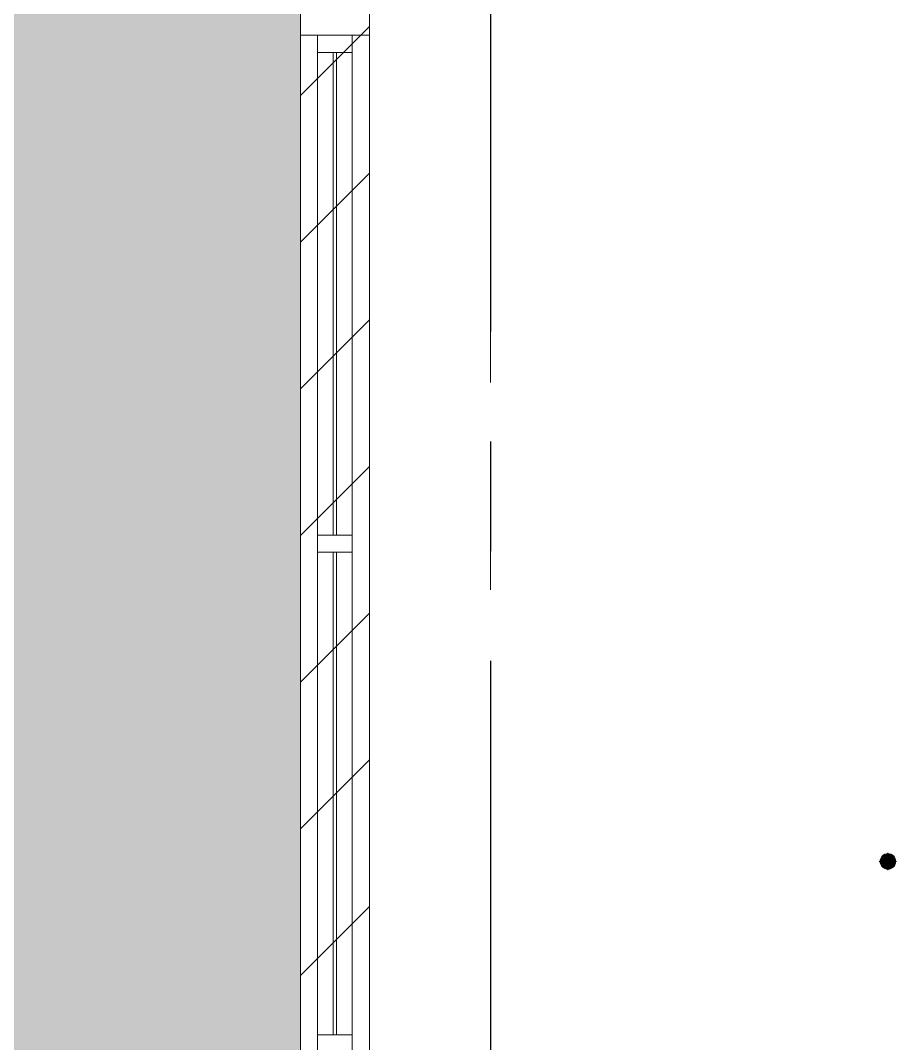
# Model space of a CAD drawing. Header units: millimetres. Extents: x -4000 to 187956, y -58990 to 162485.
# Drawn here: x 114140 to 116675, y 31173 to 34133 of the extents above; entities that cross this region are included whole.
import ezdxf

# ---------------------------------------------------------------- set-up
doc = ezdxf.new("R2010")
doc.units = ezdxf.units.MM
for name, pattern in [('Dash 1_16_', [317.5, 158.75, -158.75]), ('Grid Line', [2222.5, 1270, -317.5, 317.5, -317.5]), ('Grid Line 12_5mm', [2150, 1250, -300, 300, -300])]:
    doc.linetypes.add(name, pattern=pattern)
for name, color, linetype, lineweight in [('A-FLOR', 192, 'Continuous', 13), ('A-FLOR-PATT', 8, 'Continuous', 13), ('A-GLAZ-CURT', 52, 'Continuous', 9), ('A-GLAZ-CWMG', 51, 'Continuous', 9), ('A-WALL', 113, 'Continuous', 13), ('A-WALL-PATT', 111, 'Continuous', 13), ('F-SPRN', 3, 'Continuous', 9), ('P-PIPE', 3, 'Continuous', 9), ('P-PIPE-CNTR', 3, 'Continuous', 9), ('S-GRID', 1, 'Continuous', 30)]:
    doc.layers.add(name, color=color, linetype=linetype, lineweight=lineweight)

# ---------------------------------------------------------------- blocks, each defined once
blk = doc.blocks.new('System Panel - System Panel1-380615-0_000')
at = {"layer": 'A-GLAZ-CURT', "color": 253}
for p, q in [((-698, 5), (698, 5)), ((698, -5), (-698, -5))]:
    blk.add_line(p, q, dxfattribs=at)
at = {"layer": 'A-GLAZ-CURT', "color": 254}
for p, q in [((698, 5), (-698, 5)), ((-698, -5), (-698, 5)), ((-698, 5), (-698, -5)), ((698, 5), (698, -5)), ((698, 5), (698, -5)), ((-698, -5), (698, -5))]:
    blk.add_line(p, q, dxfattribs=at)
blk = doc.blocks.new('Rectangular Mullion - 50 x 100-357746-0_000')
at = {"layer": 'A-GLAZ-CWMG', "color": 254}
for p, q in [((115100, 34040.2), (115000, 34040.2)), ((115000, 32644.2), (115099.3, 32644.2))]:
    blk.add_line(p, q, dxfattribs=at)
at = {"layer": 'A-GLAZ-CWMG', "color": 252}
for p, q in [((115000, 34040.2), (115100, 34040.2)), ((115000, 32644.2), (115000, 34040.2)), ((115100, 34040.2), (115100, 32644.2)), ((115099.3, 32644.2), (115000, 32644.2))]:
    blk.add_line(p, q, dxfattribs=at)
at = {"layer": 'A-GLAZ-CWMG', "color": 253}
for p, q in [((115000, 32644.2), (115000, 34040.2)), ((115100, 32644.2), (115100, 34040.2))]:
    blk.add_line(p, q, dxfattribs=at)
blk = doc.blocks.new('Rectangular Mullion - 50 x 100-V727-0_000')
at = {"layer": 'A-GLAZ-CWMG', "color": 254}
for p, q in [((115100, 29702.2), (115000, 29702.2)), ((115000, 28306.2), (115100, 28306.2))]:
    blk.add_line(p, q, dxfattribs=at)
at = {"layer": 'A-GLAZ-CWMG', "color": 252}
for p, q in [((115000, 29702.2), (115100, 29702.2)), ((115000, 28306.2), (115000, 29702.2)), ((115100, 29702.2), (115100, 28306.2)), ((115100, 28306.2), (115000, 28306.2))]:
    blk.add_line(p, q, dxfattribs=at)
at = {"layer": 'A-GLAZ-CWMG', "color": 253}
for p, q in [((115000, 28306.2), (115000, 29702.2)), ((115100, 28306.2), (115100, 29702.2))]:
    blk.add_line(p, q, dxfattribs=at)
blk = doc.blocks.new('Rectangular Mullion - 50 x 100-V728-0_000')
at = {"layer": 'A-GLAZ-CWMG', "color": 254}
for p, q in [((115045, 29702.2), (115000, 29702.2)), ((115000, 29702.2), (115045, 29702.2)), ((115000, 29702.2), (115000, 28306.2)), ((115045, 29702.2), (115055, 29702.2)), ((115100, 29702.2), (115055, 29702.2)), ((115055, 29702.2), (115100, 29702.2)), ((115100, 28306.2), (115100, 29702.2)), ((115045, 28306.2), (115000, 28306.2)), ((115000, 28306.2), (115045, 28306.2)), ((115055, 28306.2), (115045, 28306.2)), ((115100, 28306.2), (115055, 28306.2)), ((115055, 28306.2), (115100, 28306.2))]:
    blk.add_line(p, q, dxfattribs=at)
at = {"layer": 'A-GLAZ-CWMG', "color": 253}
for p, q in [((115000, 29702.2), (115000, 28306.2)), ((115100, 29702.2), (115100, 28306.2))]:
    blk.add_line(p, q, dxfattribs=at)
at = {"layer": 'A-GLAZ-CWMG', "color": 50}
for p, q in [((115055, 29702.2), (115045, 29702.2)), ((115045, 28306.2), (115055, 28306.2))]:
    blk.add_line(p, q, dxfattribs=at)
blk = doc.blocks.new('Rectangular Mullion - 50 x 100-V729-0_000')
at = {"layer": 'A-GLAZ-CWMG', "color": 254}
for p, q in [((115045, 34040.2), (115000, 34040.2)), ((115000, 34040.2), (115045, 34040.2)), ((115000, 34040.2), (115000, 32644.2)), ((115045, 34040.2), (115055, 34040.2)), ((115100, 34040.2), (115055, 34040.2)), ((115055, 34040.2), (115100, 34040.2)), ((115100, 32644.2), (115100, 34040.2)), ((115045, 32644.2), (115000, 32644.2)), ((115000, 32644.2), (115045, 32644.2)), ((115055, 32644.2), (115045, 32644.2)), ((115099.3, 32644.2), (115055, 32644.2)), ((115055, 32644.2), (115099.3, 32644.2))]:
    blk.add_line(p, q, dxfattribs=at)
at = {"layer": 'A-GLAZ-CWMG', "color": 253}
for p, q in [((115000, 34040.2), (115000, 32644.2)), ((115100, 34040.2), (115100, 32644.2))]:
    blk.add_line(p, q, dxfattribs=at)
at = {"layer": 'A-GLAZ-CWMG', "color": 50}
for p, q in [((115055, 34040.2), (115045, 34040.2)), ((115045, 32644.2), (115055, 32644.2))]:
    blk.add_line(p, q, dxfattribs=at)
blk = doc.blocks.new('Rectangular Mullion - 50 x 100-357749-0_000')
at = {"layer": 'A-GLAZ-CWMG', "color": 253}
for p, q in [((0, 50), (-50, 50)), ((0, -50), (0, 50)), ((-50, -50), (0, -50))]:
    blk.add_line(p, q, dxfattribs=at)
at = {"layer": 'A-GLAZ-CWMG', "color": 254}
for p, q in [((-50, 50), (-50, 5)), ((-50, -5), (-50, -50))]:
    blk.add_line(p, q, dxfattribs=at)
at = {"layer": 'A-GLAZ-CWMG', "color": 252}
for p, q in [((-50, -50), (-50, 50)), ((-50, 50), (0, 50)), ((0, 50), (0, -50)), ((0, -50), (-50, -50))]:
    blk.add_line(p, q, dxfattribs=at)
at = {"layer": 'A-GLAZ-CWMG', "color": 50}
blk.add_line((-50, 5), (-50, -5), dxfattribs=at)
blk = doc.blocks.new('Rectangular Mullion - 50 x 100-V730-0_000')
at = {"layer": 'A-GLAZ-CWMG', "color": 253}
for p, q in [((25, 50), (-25, 50)), ((-25, -50), (25, -50))]:
    blk.add_line(p, q, dxfattribs=at)
at = {"layer": 'A-GLAZ-CWMG', "color": 254}
for p, q in [((-25, 50), (-25, 5)), ((25, 5), (25, 50)), ((-25, -5), (-25, -50)), ((25, -50), (25, -5))]:
    blk.add_line(p, q, dxfattribs=at)
at = {"layer": 'A-GLAZ-CWMG', "color": 252}
for p, q in [((-25, -50), (-25, 50)), ((-25, 50), (25, 50)), ((25, 50), (25, -50)), ((25, -50), (-25, -50))]:
    blk.add_line(p, q, dxfattribs=at)
at = {"layer": 'A-GLAZ-CWMG', "color": 50}
for p, q in [((-25, 5), (-25, -5)), ((25, -5), (25, 5))]:
    blk.add_line(p, q, dxfattribs=at)
blk = doc.blocks.new('Rectangular Mullion - 50 x 100-V731-0_000')
at = {"layer": 'A-GLAZ-CWMG', "color": 253}
for p, q in [((25, 50), (-25, 50)), ((-25, -50), (25, -50))]:
    blk.add_line(p, q, dxfattribs=at)
at = {"layer": 'A-GLAZ-CWMG', "color": 254}
for p, q in [((-25, 50), (-25, 5)), ((25, 5), (25, 49.3)), ((-25, -5), (-25, -50)), ((25, -50), (25, -5))]:
    blk.add_line(p, q, dxfattribs=at)
at = {"layer": 'A-GLAZ-CWMG', "color": 252}
for p, q in [((-25, -50), (-25, 50)), ((-25, 50), (25, 50)), ((25, 49.3), (25, -50)), ((25, -50), (-25, -50))]:
    blk.add_line(p, q, dxfattribs=at)
at = {"layer": 'A-GLAZ-CWMG', "color": 50}
for p, q in [((-25, 5), (-25, -5)), ((25, -5), (25, 5))]:
    blk.add_line(p, q, dxfattribs=at)
blk = doc.blocks.new('CMF2_NHAXUONG_A_rvt-1-0_000')
at = {"layer": 'A-FLOR-PATT', "lineweight": 9}
h = blk.add_hatch(dxfattribs=at)
h.set_pattern_fill('FP_27', color=252, style=0, pattern_type=2)
h.set_pattern_definition([(0, (83000, 72469.74), (0, 100), []), (90, (83000, 72469.74), (-200, 200), [100, -700]), (90, (83400, 72569.74), (-200, 200), [100, -700])])
h.paths.add_polyline_path([(51050, 25999.7), (59350, 25999.7), (59350, 35449.7), (59950, 35449.7), (59950, 45449.7), (59350, 45449.7), (59350, 55449.7), (59950, 55449.7), (59950, 64899.7), (51650, 64899.7), (51650, 55449.7), (51050, 55449.7), (51050, 45449.6), (51650, 45449.6), (51650, 35449.6), (51050, 35449.6), (51050, 26448.8)])
h.paths.add_polyline_path([(114950, 25999.7), (114950, 35449.6), (114350, 35449.6), (114350, 45449.6), (114950, 45449.6), (114950, 55449.7), (114350, 55449.7), (114350, 64899.7), (106050, 64899.7), (106050, 55449.7), (106650, 55449.7), (106650, 45449.7), (106050, 45449.7), (106050, 35449.7), (106650, 35449.7), (106650, 25999.7), (111663.5, 25999.7)])
h.paths.add_polyline_path([(109849.8, 29724.6), (107849.8, 29724.6), (107849.8, 31724.6), (109849.8, 31724.6)])
h.paths.add_polyline_path([(56149.8, 29724.6), (56149.8, 31724.6), (58149.8, 31724.6), (58149.8, 29724.6), (57243.6, 29724.6)])
h.paths.add_polyline_path([(111149.8, 39449.6), (111149.8, 41449.6), (113149.8, 41449.6), (113149.8, 39449.6), (111663.5, 39449.6)])
h.paths.add_polyline_path([(52849.8, 39449.6), (52849.8, 41449.6), (54849.8, 41449.6), (54849.8, 39449.6)])
h.paths.add_polyline_path([(109849.8, 49836.2), (107849.8, 49836.2), (107849.8, 51836.2), (109849.8, 51836.2)])
h.paths.add_polyline_path([(57243.6, 49836.2), (56149.8, 49836.2), (56149.8, 51836.2), (58149.8, 51836.2), (58149.8, 49836.2)])
h.paths.add_polyline_path([(51050, 82900), (59350, 82900), (59350, 91449.6), (59950, 91449.6), (59950, 101449.7), (59350, 101449.7), (59350, 111449.7), (59950, 111449.7), (59950, 118899.7), (51650, 118899.7), (51650, 111449.6), (51050, 111449.6), (51050, 101449.7), (51650, 101449.7), (51650, 91449.6), (51050, 91449.6), (51050, 84850.6)])
h.paths.add_polyline_path([(106650, 82900), (114950, 82900), (114950, 91449.6), (114350, 91449.6), (114350, 101449.7), (114950, 101449.7), (114950, 111449.6), (114350, 111449.6), (114350, 118899.7), (106050, 118899.7), (106050, 111449.7), (106650, 111449.7), (106650, 101449.7), (106050, 101449.7), (106050, 91449.6), (106650, 91449.6), (106650, 89522.8)])
h.paths.add_polyline_path([(54850, 95449.6), (52850, 95449.6), (52850, 97449.6), (54850, 97449.6)])
h.paths.add_polyline_path([(111663.5, 95449.6), (111149.6, 95449.6), (111149.6, 97449.6), (113149.6, 97449.6), (113149.6, 95449.6)])
h.paths.add_polyline_path([(57243.6, 105449.7), (56149.6, 105449.7), (56149.6, 107449.7), (58149.6, 107449.7), (58149.6, 105449.7)])
h.paths.add_polyline_path([(109850, 105449.7), (107850, 105449.7), (107850, 107449.7), (109850, 107449.7)])
h.paths.add_polyline_path([(111663.5, 114174.6), (111149.6, 114174.6), (111149.6, 116174.6), (113149.6, 116174.6), (113149.6, 114174.6)])
h.paths.add_polyline_path([(52850, 114174.6), (52850, 116174.6), (54850, 116174.6), (54850, 114174.6)])
at = {"layer": 'A-WALL-PATT', "lineweight": 9}
h = blk.add_hatch(dxfattribs=at)
h.set_pattern_fill('FP_13', color=250, style=0, pattern_type=2)
h.set_pattern_definition([(45, (0, 0), (-212.132, 212.132), [])])
h.paths.add_polyline_path([(114950, 25800), (115150, 25800), (115150, 34900), (114950, 34900), (114950, 26000)])
at = {"layer": 'A-FLOR', "color": 81, "lineweight": 15}
for p in [(114950, 34900), (114950, 26810.2)]:
    blk.add_line(p, (114950, 34090.2), dxfattribs=at)
at = {"layer": 'A-FLOR', "color": 93, "lineweight": 15}
blk.add_line((114950, 34090.2), (114950, 34900), dxfattribs=at)
at = {"layer": 'A-FLOR', "color": 71, "lineweight": 15}
blk.add_line((114950, 34090.2), (114950, 26810.2), dxfattribs=at)
at = {"layer": 'A-WALL', "color": 90, "lineweight": 15}
for p, q in [((114950, 34900), (114950, 26000)), ((115150, 25800), (115150, 34900))]:
    blk.add_line(p, q, dxfattribs=at)
at = {"layer": 'A-WALL', "color": 35, "lineweight": 15}
for p, q in [((114950, 34900), (114950, 34090.2)), ((115150, 34090.2), (115150, 34900)), ((114950, 26810.2), (114950, 34090.2)), ((114950, 34090.2), (114950, 26810.2)), ((114950, 34090.2), (115000, 34090.2)), ((114950, 34090.2), (115150, 34090.2)), ((115100, 34090.2), (115150, 34090.2)), ((115150, 26810.2), (115150, 34090.2)), ((115150, 34090.2), (115150, 26810.2))]:
    blk.add_line(p, q, dxfattribs=at)
at = {"layer": 'A-WALL', "color": 53, "lineweight": 15}
for p, q in [((114950, 34090.2), (114950, 26810.2)), ((115000, 34090.2), (115100, 34090.2)), ((115150, 26810.2), (115150, 34090.2))]:
    blk.add_line(p, q, dxfattribs=at)
at = {"layer": 'S-GRID', "linetype": 'Grid Line 12_5mm', "lineweight": 9}
blk.add_line((115500, 161185.2), (115500, -16487.4), dxfattribs=at)
at = {"layer": 'A-GLAZ-CURT', "color": 250, "lineweight": 9, "rotation": 90.00000000000007}
for p in [(115050, 33342.2), (115050, 31896.2)]:
    blk.add_blockref('System Panel - System Panel1-380615-0_000', p, dxfattribs=at)
at = {"layer": 'A-GLAZ-CWMG', "color": 250, "lineweight": 9, "extrusion": (0, 0, -1), "rotation": 89.99999999999993}
for name, p in [('Rectangular Mullion - 50 x 100-357749-0_000', (-115050, 34090.2)), ('Rectangular Mullion - 50 x 100-V731-0_000', (-115050, 32619.2)), ('Rectangular Mullion - 50 x 100-V730-0_000', (-115050, 31173.2))]:
    blk.add_blockref(name, p, dxfattribs=at)
at = {"layer": 'A-GLAZ-CWMG', "color": 250, "lineweight": 9}
for name, p in [('Rectangular Mullion - 50 x 100-357746-0_000', (0, 0)), ('Rectangular Mullion - 50 x 100-V729-0_000', (0, 0)), ('Rectangular Mullion - 50 x 100-V727-0_000', (0, 2892)), ('Rectangular Mullion - 50 x 100-V728-0_000', (0, 2892))]:
    blk.add_blockref(name, p, dxfattribs=at)
blk = doc.blocks.new('Sprinkler_Up - DN20-V649-0_000')
at = {"layer": 'F-SPRN', "transparency": 33554534}
for points in [[(13.5, 0), (22.2, 0), (18, 13.1), (6.9, 21.2), (-6.9, 21.2), (-18, 13.1), (-22.2, 0), (-3.9, 0.7), (-1.7, 2.9), (-1.4, 4.8), (-0.5, 4.8), (0.6, 4), (1.2, 3.5), (1.7, 2.9), (4.6, 0)], [(0, -21.2), (6.9, -21.2), (18, -13.1), (22.2, 0), (3.9, -0.7), (1.7, -2.9), (1.2, -3.5), (0.6, -4), (-0.6, -4), (-1.2, -3.5), (-1.7, -2.9), (-4.6, 0), (-22.2, 0), (-18, -13.1), (-6.9, -21.2)], [(0, -16.7), (4.3, -16.1), (11.8, -11.8), (16.1, -4.3), (15.8, 4.8), (11.8, 11.8), (8.3, 14.4), (0, 16.7), (-4.3, 16.1), (-11.8, 11.8), (-16.1, 4.3), (-16.1, -4.3), (-11.8, -11.8), (-8.3, -14.4)], [(0, -15.6), (7.8, -13.5), (13.5, -7.8), (15.1, -4), (14.7, 4.8), (13.5, 7.8), (7.8, 13.5), (0, 15.6), (-7.8, 13.5), (-11, 11), (-15.1, 4), (-15.1, -4), (-11, -11), (-7.8, -13.5)], [(-10.9, -5.5), (-10.9, 5.4), (-14.5, 4.8), (-14.5, -5.5)], [(-7.7, -5.5), (-7.7, 5.4), (-10.9, 4.8), (-10.9, -5.5)], [(0, -5.5), (0, 5.4), (-7.7, 4.8), (-7.7, -5.5)], [(-5.7, 0), (5.7, 0), (2.9, 4.9), (-2.9, 4.8)], [(2.9, -4.9), (5.7, 0), (-5.7, 0), (-2.9, -4.9)], [(-4.6, 0), (4.6, 0), (0, 4.6)], [(0, -4.6), (4.6, 0), (-4.6, 0)], [(0, -2.6), (1.3, 0), (-1.8, 0)], [(-1.3, 0), (1.8, 0), (0, 2.6)], [(7.7, -5.5), (7.7, 5.4), (0, 4.8), (0, -5.5)], [(10.9, -5.5), (10.9, 5.4), (7.7, 4.8), (7.7, -5.5)], [(14.5, -5.5), (14.5, 5.4), (10.9, 4.8), (10.9, -5.5)]]:
    blk.add_hatch(color=1, dxfattribs=at).paths.add_polyline_path(points)
at = {"layer": 'F-SPRN', "color": 1}
for p, q in [((-11.5, 5.4), (-14.5, 5.4)), ((-14.5, 5.4), (-11.3, 5.4)), ((-14.5, 5.4), (-14.5, 4.8)), ((-14.5, 3.3), (-14.5, 0)), ((-11.5, 5.4), (-11.5, 4.8)), ((-10.9, 4.8), (-10.9, 5.4)), ((-10.9, 1.9), (-10.9, 3.6)), ((-10.8, 5.4), (-8, 5.4)), ((-8.1, 5.4), (-10.8, 5.4)), ((-8.1, 5.4), (-8.1, 2.8)), ((-8.1, 2.5), (-8.1, 0.7)), ((-7.7, 5.4), (-7.7, 4.8)), ((-7.7, 5.4), (-7.7, 4.8)), ((-7.7, 4.8), (-7.7, 2.7)), ((-7.7, 4.8), (-7.7, 2.7)), ((-7.7, 2.1), (-7.7, 0.5)), ((-7.7, 2.1), (-7.7, 0.5)), ((-6.7, 5.4), (-4.7, 5.4)), ((-5.8, 5.4), (-5.8, 4.8)), ((-5.8, 3.8), (-5.8, 2.2)), ((-2, 0.4), (-2.1, 0.3)), ((-2.1, 0.3), (-2.1, 0.2)), ((-2.1, 0.2), (-2.1, 0.1)), ((-2.1, 0.1), (-2.1, 0)), ((-2.1, 0), (-2.1, 0)), ((-2.1, 0), (-2.1, -0.1)), ((-1.9, 0.8), (-2, 0.7)), ((-2, 0.7), (-2, 0.6)), ((-2, 0.6), (-2, 0.5)), ((-2, 0.5), (-2, 0.4)), ((-2, 0.5), (-2, 0.5)), ((-1.8, 1), (-1.9, 0.9)), ((-1.9, 0.9), (-1.9, 0.8)), ((-1.9, 0.8), (-1.9, 0.8)), ((-1.8, 1.1), (-1.8, 1)), ((-1.7, 1.1), (-1.8, 1.1)), ((-1.6, 1.3), (-1.7, 1.2)), ((-1.7, 1.2), (-1.7, 1.1)), ((-1.5, 1.4), (-1.6, 1.3)), ((-1.6, 1.3), (-1.6, 1.3)), ((-1.5, 1.5), (-1.5, 1.4)), ((-1.4, 1.5), (-1.5, 1.5)), ((-1.4, 1.6), (-1.4, 1.5)), ((-1.3, 1.6), (-1.4, 1.6)), ((-1.2, 1.7), (-1.3, 1.6)), ((-1.1, 1.8), (-1.2, 1.7)), ((-1.2, 1.7), (-1.2, 1.7)), ((-1, 1.8), (-1.1, 1.8)), ((-0.9, 1.9), (-1, 1.8)), ((-0.9, 1.9), (-0.9, 1.9)), ((-0.8, 1.9), (-0.9, 1.9)), ((-0.7, 2), (-0.8, 1.9)), ((-0.6, 2), (-0.7, 2)), ((-0.4, 2), (-0.5, 2)), ((-0.3, 2.1), (-0.4, 2)), ((-0.2, 2.1), (-0.3, 2.1)), ((-0.1, 2.1), (-0.2, 2.1)), ((0, 2.1), (-0.1, 2.1)), ((-0.1, 2.1), (-0.1, 2.1)), ((0.1, 2.1), (0, 2.1)), ((0.2, 2.1), (0.1, 2.1)), ((0.3, 2.1), (0.2, 2.1)), ((0.4, 2), (0.3, 2.1)), ((0.4, 2), (0.4, 2)), ((0.5, 2), (0.4, 2)), ((0.6, 2), (0.5, 2)), ((0.7, 2), (0.6, 2)), ((0.8, 1.9), (0.7, 2)), ((0.8, 1.9), (0.8, 1.9)), ((0.9, 1.9), (0.8, 1.9)), ((1, 1.8), (0.9, 1.9)), ((1.1, 1.8), (1, 1.8)), ((1.1, 1.7), (1.1, 1.8)), ((1.2, 1.7), (1.1, 1.7)), ((1.3, 1.7), (1.2, 1.7)), ((1.3, 1.6), (1.3, 1.7)), ((1.4, 1.5), (1.3, 1.6)), ((1.4, 1.5), (1.4, 1.5)), ((1.5, 1.4), (1.4, 1.5)), ((1.6, 1.4), (1.5, 1.4)), ((1.6, 1.3), (1.6, 1.4)), ((1.7, 1.2), (1.6, 1.3)), ((1.7, 1.2), (1.7, 1.2)), ((1.8, 1.1), (1.7, 1.2)), ((1.8, 1), (1.8, 1.1)), ((1.8, 1), (1.8, 1)), ((1.9, 0.9), (1.8, 1)), ((1.9, 0.8), (1.9, 0.9)), ((1.9, 0.7), (1.9, 0.8)), ((2, 0.7), (1.9, 0.7)), ((2, 0.6), (2, 0.7)), ((2, 0.5), (2, 0.6)), ((2, 0.4), (2, 0.5)), ((2.1, 0.3), (2, 0.4)), ((2.1, 0.2), (2.1, 0.3)), ((2.1, 0.2), (2.1, 0.2)), ((2.1, 0.1), (2.1, 0.2)), ((2.1, 0), (2.1, 0.1)), ((2.1, 0), (2.1, 0)), ((4.7, 5.4), (6.5, 5.4)), ((5.8, 5.4), (5.8, 4.8)), ((7.7, 5.4), (10.8, 5.4)), ((7.7, 5.4), (7.7, 4.8)), ((7.7, 5.4), (7.7, 4.8)), ((7.7, 4.8), (7.7, 2.7)), ((7.7, 4.8), (7.7, 2.7)), ((7.7, 2.3), (7.7, 0.5)), ((7.7, 2.3), (7.7, 0.5)), ((10.8, 5.4), (8.1, 5.4)), ((8.1, 5.4), (8.1, 4.8)), ((8.1, 4.8), (8.1, 2.8)), ((8.1, 2.5), (8.1, 0.4)), ((10.9, 5.4), (14.5, 5.4)), ((10.9, 5.4), (10.9, 4.8)), ((10.9, 3.6), (10.9, 0.2)), ((14.5, 5.4), (11.5, 5.4)), ((11.5, 5.4), (11.5, 4.8)), ((11.5, 3), (11.5, 0.2)), ((14.5, 5.4), (14.5, 4.8)), ((14.5, 3.7), (14.5, -5.5)), ((-14.5, -1.3), (-14.5, -3.7)), ((-11.1, -5.5), (-14.5, -5.5)), ((-14.5, -5.5), (-11.5, -5.5)), ((-10.9, -2.6), (-10.9, -1.3)), ((-10.8, -5.5), (-8.1, -5.5)), ((-7.8, -5.5), (-10.8, -5.5)), ((-8.1, -4.2), (-8.1, -5.5)), ((-7.7, -2.7), (-7.7, -4)), ((-7.7, -2.7), (-7.7, -4)), ((-7, -5.5), (-5.8, -5.5)), ((-4.8, -5.5), (-7, -5.5)), ((-5.8, -2.3), (-5.8, -3.8)), ((-2.1, -0.1), (-2.1, -0.2)), ((-2.1, -0.2), (-2.1, -0.3)), ((-2.1, -0.2), (-2.1, -0.2)), ((0, -2.1), (0.1, -2.1)), ((7, -5.5), (4.8, -5.5)), ((5.8, -2.2), (5.8, -3.8)), ((5.8, -5.5), (7, -5.5)), ((7.7, -0.5), (7.7, -2.3)), ((7.7, -0.5), (7.7, -2.3)), ((7.7, -2.7), (7.7, -5.4)), ((7.7, -2.7), (7.7, -5.4)), ((10.8, -5.5), (7.7, -5.5)), ((8.1, -0.4), (8.1, -2.5)), ((8.1, -2.8), (8.1, -5.5)), ((8.1, -5.5), (10.8, -5.5)), ((10.9, -0.2), (10.9, -3.6)), ((14.5, -5.5), (10.9, -5.5)), ((11.5, -0.2), (11.5, -3)), ((11.5, -4), (11.5, -5.5)), ((11.5, -5.5), (14.5, -5.5))]:
    blk.add_line(p, q, dxfattribs=at)
at = {"layer": 'F-SPRN', "color": 1, "flags": 128}
for points in [[(-0.5, 2), (-0.6, 2), (-0.6, 2)], [(-2.1, -0.3), (-2, -0.4), (-2, -0.5), (-2, -0.6), (-2, -0.7), (-1.9, -0.7), (-1.9, -0.8), (-1.9, -0.9), (-1.8, -1), (-1.8, -1), (-1.8, -1.1), (-1.7, -1.2), (-1.7, -1.2), (-1.6, -1.3), (-1.6, -1.4), (-1.5, -1.4), (-1.4, -1.5), (-1.4, -1.5), (-1.3, -1.6), (-1.3, -1.7), (-1.2, -1.7), (-1.1, -1.7), (-1.1, -1.8), (-1, -1.8), (-0.9, -1.9), (-0.8, -1.9), (-0.8, -1.9), (-0.7, -2), (-0.6, -2), (-0.5, -2), (-0.4, -2), (-0.4, -2), (-0.3, -2.1), (-0.2, -2.1), (-0.1, -2.1), (0, -2.1)], [(0.1, -2.1), (0.1, -2.1), (0.2, -2.1), (0.3, -2.1), (0.4, -2), (0.5, -2), (0.6, -2), (0.6, -2), (0.7, -2), (0.8, -1.9), (0.9, -1.9), (0.9, -1.9), (1, -1.8), (1.1, -1.8), (1.2, -1.7), (1.2, -1.7), (1.3, -1.6), (1.4, -1.6), (1.4, -1.5), (1.5, -1.5), (1.5, -1.4), (1.6, -1.3), (1.6, -1.3), (1.7, -1.2), (1.7, -1.1), (1.8, -1.1), (1.8, -1), (1.9, -0.9), (1.9, -0.8), (1.9, -0.8), (2, -0.7), (2, -0.6), (2, -0.5), (2, -0.5), (2, -0.4), (2.1, -0.3), (2.1, -0.2), (2.1, -0.1), (2.1, 0)]]:
    blk.add_lwpolyline(points, dxfattribs=at)
at = {"layer": 'F-SPRN', "color": 1}
for radius, start, end in [(22.2, 360, 180), (21.9, 166.5, 179.2615), (21.9, 144.7698, 164.8151), (21.9, 126.6942, 143.2701), (16.7, 167.6802, 180), (16.7, 167.6802, 180), (16.7, 163.0836, 165), (16.7, 163.0836, 165), (16.7, 155.3879, 163.0836), (16.7, 155.3879, 163.0836), (15.6, 166.4265, 180), (15.6, 166.4265, 180), (15.6, 150.9409, 165), (15.6, 161.8532, 165), (15.6, 150.9409, 161.8532), (16.7, 136.7213, 149.931), (16.7, 136.7213, 149.931), (15.6, 138.4214, 150), (15.6, 138.4214, 150), (21.9, 108.2621, 125.7507), (16.7, 121.4181, 130.5751), (16.7, 121.4181, 130.5751), (15.6, 120.5262, 133.2078), (15.6, 120.5262, 133.2078), (16.7, 106.5995, 120), (16.7, 106.5995, 120), (15.6, 114.4363, 119.9813), (15.6, 114.4363, 119.9813), (21.9, 99.348, 107.901), (4.63, 155.7832, 180), (4.63, 155.7832, 180), (16.7, 96.4143, 105), (16.7, 96.4143, 105), (4.63, 109.0192, 138.2703), (4.63, 109.0192, 138.2703), (21.9, 90.145, 98.8503), (5.71, 120, 121.4166), (15.6, 95.5762, 100.6843), (15.6, 95.5762, 100.6843), (2.56, 109.0192, 168.8278), (2.56, 109.0192, 168.8278), (2.04, 109.0192, 180), (16.7, 83.0684, 90), (16.7, 83.0684, 90), (4.63, 17.9592, 90), (4.63, 17.9592, 90), (3.81, 57.0577, 90), (2.56, 14.5599, 90), (2.56, 14.5599, 90), (2.04, 10.4703, 90), (21.9, 72.5583, 89.4624), (15.6, 75.573, 80.5892), (15.6, 75.573, 80.5892), (3.81, 16.1605, 43.8358), (5.71, 58.5834, 60), (15.6, 67.5614, 74.5481), (15.6, 67.5614, 74.5481), (16.7, 60, 75), (16.7, 60, 75), (15.6, 60.0187, 65.5637), (15.6, 60.0187, 65.5637), (21.9, 54.2493, 71.7379), (15.6, 46.7922, 60), (15.6, 46.7922, 60), (16.7, 49.4249, 58.5819), (16.7, 49.4249, 58.5819), (15.6, 30, 41.5786), (15.6, 30, 41.5786), (16.7, 30, 43.2787), (16.7, 30, 43.2787), (21.9, 36.7299, 53.3058), (15.6, 15, 29.5646), (15.6, 15, 29.5646), (16.7, 16.9164, 24.6121), (16.7, 16.9164, 24.6121), (15.6, 360, 13.6618), (15.6, 0, 13.6618), (16.7, 15, 16.9164), (16.7, 15, 16.9164), (16.7, 360, 12.3198), (16.7, 0, 12.3198), (21.9, 15.1849, 35.2302), (21.9, 0.7385, 13.5), (22.2, 180, 360), (21.9, 180.7385, 194.3227), (21.9, 195.1849, 215.2302), (21.9, 216.7299, 233.3058), (16.7, 180, 192.3198), (16.7, 180, 192.3198), (16.7, 195.0307, 204.6121), (16.7, 195.0307, 204.6121), (15.6, 181.9082, 193.6618), (15.6, 181.9082, 193.6618), (15.6, 197.3339, 209.5646), (15.6, 197.3339, 209.5646), (16.7, 210.069, 223.2787), (16.7, 210.069, 223.2787), (15.6, 212.5472, 221.5786), (15.6, 212.5472, 221.5786), (21.9, 234.2493, 251.7379), (16.7, 229.4249, 238.5819), (16.7, 229.4249, 238.5819), (15.6, 233.795, 240), (15.6, 233.795, 240), (16.7, 240, 255), (16.7, 240, 255), (15.6, 240.0187, 254.5481), (15.6, 240.0187, 254.5481), (21.9, 252.5583, 269.4624), (4.63, 197.9592, 0), (4.63, 197.9592, 270), (15.6, 255, 267.64), (15.6, 255, 267.64), (3.81, 196.1605, 270), (2.56, 191.1677, 0), (2.56, 191.1677, 360), (2.04, 190.4703, 0), (16.7, 263.0684, 270), (16.7, 263.0684, 270), (4.63, 270, 360), (3.81, 270, 360), (21.9, 270.145, 278.8503), (15.6, 275.5762, 280.6843), (15.6, 275.5762, 280.6843), (16.7, 276.4143, 285), (16.7, 276.4143, 285), (21.9, 279.348, 287.901), (16.7, 286.5995, 300), (16.7, 286.5995, 300), (15.6, 294.4363, 299.9813), (15.6, 294.4363, 299.9813), (21.9, 288.2621, 305.7507), (15.6, 300, 313.2078), (15.6, 300, 313.2078), (16.7, 301.4181, 310.5751), (16.7, 301.4181, 310.5751), (15.6, 318.4214, 330), (15.6, 318.4214, 330), (16.7, 316.7213, 330), (16.7, 316.7213, 330), (21.9, 306.6942, 323.2701), (15.6, 330.4354, 345), (15.6, 330.4354, 336.3845), (15.6, 339.6139, 345), (15.6, 346.3382, 360), (15.6, 346.3382, 360), (16.7, 335.3879, 345), (16.7, 335.3879, 345), (16.7, 347.6802, 360), (16.7, 347.6802, 360), (21.9, 324.7698, 344.8151), (21.9, 345.6773, 359.2615)]:
    blk.add_arc((0, 0), radius, start, end, dxfattribs=at)
blk = doc.blocks.new('Steel_Transition_Threaded_HoaPhat - Standard-V863-0_000')
at = {"layer": 'P-PIPE', "lineweight": 13, "transparency": 33554534}
h = blk.add_hatch(color=1, dxfattribs=at)
h.paths.add_polyline_path([(49550, 31677.6), (49555.8, 31678.4), (49561.3, 31680.6), (49565.9, 31684.2), (49569.5, 31688.8), (49571.7, 31694.3), (49572.5, 31700.1), (49571.7, 31705.9), (49569.5, 31711.3), (49565.9, 31716), (49561.3, 31719.6), (49555.8, 31721.8), (49550, 31722.6), (49544.2, 31721.8), (49538.8, 31719.6), (49534.1, 31716), (49530.5, 31711.3), (49528.1, 31704.9), (49527.5, 31700.1), (49528.3, 31694.3), (49530.5, 31688.8), (49534.1, 31684.2), (49538.8, 31680.6), (49544.2, 31678.4)])
h.paths.add_polyline_path([(49550, 31680), (49544.8, 31680.7), (49540, 31682.7), (49535.8, 31685.9), (49532.6, 31690), (49530.6, 31694.9), (49529.9, 31700.1), (49530.6, 31705.3), (49532.6, 31710.1), (49535.8, 31714.3), (49540, 31717.5), (49544.8, 31719.5), (49550, 31720.2), (49555.2, 31719.5), (49560.1, 31717.5), (49564.2, 31714.3), (49567.4, 31710.1), (49569.5, 31704.9), (49570.1, 31700.1), (49569.4, 31694.9), (49567.4, 31690), (49564.2, 31685.9), (49560.1, 31682.7), (49555.2, 31680.7)])
for points in [[(49529.9, 31700.1), (49533.6, 31700.1), (49535.8, 31708.3), (49541.8, 31714.3), (49550, 31716.5), (49558.2, 31714.3), (49564.2, 31708.3), (49566.4, 31700.1), (49570.1, 31700.1), (49569.4, 31705.3), (49567.4, 31710.1), (49564.2, 31714.3), (49560.1, 31717.5), (49555.2, 31719.5), (49550, 31720.2), (49544.8, 31719.5), (49540, 31717.5), (49535.8, 31714.3), (49532.6, 31710.1), (49530.5, 31704.9)], [(49550, 31680), (49555.2, 31680.7), (49560.1, 31682.7), (49564.2, 31685.9), (49567.4, 31690), (49569.4, 31694.9), (49570.1, 31700.1), (49566.4, 31700.1), (49564.2, 31691.9), (49558.2, 31685.9), (49550, 31683.7), (49541.8, 31685.9), (49535.8, 31691.9), (49533.6, 31700.1), (49529.9, 31700.1), (49530.6, 31694.9), (49532.6, 31690), (49535.8, 31685.9), (49540, 31682.7), (49544.8, 31680.7)], [(49550, 31681.6), (49554.8, 31682.2), (49559.3, 31684.1), (49563.1, 31687), (49566, 31690.8), (49567.9, 31695.3), (49568.5, 31700.1), (49567.9, 31704.9), (49566, 31709.3), (49563.1, 31713.2), (49559.3, 31716.1), (49554.8, 31718), (49550, 31718.6), (49545.2, 31718), (49540.8, 31716.1), (49536.9, 31713.2), (49534, 31709.3), (49532.1, 31704.9), (49531.5, 31700.1), (49532.1, 31695.3), (49534, 31690.8), (49536.9, 31687), (49540.8, 31684.1), (49545.2, 31682.2)]]:
    blk.add_hatch(color=1, dxfattribs=at).paths.add_polyline_path(points)
at = {"layer": 'P-PIPE', "color": 20, "lineweight": 13}
for radius, start, end in [(22.5, 0, 180), (22.5, 0, 180), (22.5, 180, 0), (22.5, 180, 0), (20.1, 166.0797, 180), (20.1, 180, 193.9501), (20.1, 165, 166.0797), (20.1, 150, 162.7449), (18.5, 166.5939, 180), (18.5, 166.5939, 180), (18.5, 180, 193.4061), (18.5, 180, 193.4061), (18.5, 157.6232, 164.8667), (18.5, 157.6232, 165), (18.5, 164.8667, 165), (20.1, 128.8856, 148.1553), (16.4, 180.8106, 191.4533), (16.4, 168.5467, 175.1607), (18.5, 136.4297, 150), (18.5, 136.4297, 150), (16.4, 162.7884, 165), (16.4, 158.0319, 162.7884), (16.4, 141.9681, 150), (18.5, 123.4976, 133.2041), (18.5, 123.4976, 133.2041), (20.1, 109.6859, 125.0043), (16.4, 121.0738, 126.4537), (18.5, 106.819, 120), (18.5, 106.819, 120), (16.4, 113.4045, 120), (16.4, 107.4657, 111.9681), (20.1, 100.9975, 105), (18.5, 91.4353, 103.2046), (18.5, 91.4353, 103.2046), (16.4, 96.2132, 104.6042), (20.1, 90.5246, 98.5089), (18.5, 78.0986, 90), (18.5, 78.0986, 90), (20.1, 75.0607, 87.9279), (16.4, 66.9681, 75), (18.5, 60, 75), (18.5, 60, 75), (20.1, 54.9957, 75), (18.5, 46.7959, 56.5024), (18.5, 46.7959, 56.5024), (20.1, 31.8447, 51.1144), (16.4, 30, 38.0319), (18.5, 30, 43.5703), (18.5, 30, 43.5703), (16.4, 15, 17.2116), (16.4, 0, 8.0319), (16.4, 351.9681, 0), (18.5, 15.1333, 22.3768), (18.5, 15, 22.3768), (20.1, 17.2551, 30), (18.5, 15, 15.1333), (18.5, 0, 13.4061), (18.5, 0, 13.4061), (18.5, 346.5939, 0), (18.5, 346.5939, 0), (20.1, 13.9203, 15), (20.1, 0, 13.9203), (20.1, 346.0499, 0), (20.1, 197.2551, 210), (18.5, 195, 202.3768), (18.5, 195, 202.3768), (20.1, 211.8447, 231.1144), (18.5, 210, 223.5703), (18.5, 210, 223.5703), (16.4, 210.6635, 218.0319), (18.5, 226.7959, 236.5024), (18.5, 226.7959, 236.5024), (20.1, 234.9957, 255), (16.4, 230.4733, 236.6389), (18.5, 240, 255), (18.5, 240, 255), (16.4, 240, 246.5955), (16.4, 246.9681, 255), (20.1, 255.0607, 267.9279), (18.5, 258.0986, 270), (18.5, 258.0986, 270), (16.4, 264.1652, 268.506), (20.1, 270.5246, 278.5089), (18.5, 271.4353, 283.2046), (18.5, 271.4353, 283.2046), (16.4, 276.4537, 283.9063), (20.1, 280.9975, 285), (16.4, 287.4657, 291.9681), (18.5, 286.819, 300), (18.5, 286.819, 300), (16.4, 293.4045, 300), (20.1, 289.6859, 305.0043), (18.5, 303.4976, 313.2041), (18.5, 303.4976, 313.2041), (20.1, 308.8856, 328.1553), (18.5, 316.4297, 330), (18.5, 316.4297, 330), (16.4, 338.0319, 342.8691), (18.5, 337.6232, 345), (18.5, 337.6232, 345), (20.1, 330, 342.7449)]:
    blk.add_arc((49550, 31700.1), radius, start, end, dxfattribs=at)

msp = doc.modelspace()

# ---------------------------------------------------------------- block references
at = {"lineweight": 5}
msp.add_blockref('CMF2_NHAXUONG_A_rvt-1-0_000', (0, 0), dxfattribs=at)

# ---------------------------------------------------------------- next in the draw order: hatches: boundary and pattern name
at = {"layer": 'P-PIPE', "transparency": 33554534}
for points in [[(116641.7, 31685.6), (116642.8, 31687.6), (116641.7, 31691.7), (116642.8, 31695.9), (116645.8, 31699), (116657.5, 31704.9), (116658.4, 31708.4), (116657.2, 31712.6), (116655.9, 31714.3), (116650, 31716.8), (116641.7, 31714.6), (116635.5, 31708.4), (116633.3, 31700.1), (116635.5, 31691.7), (116638.2, 31688.3)], [(116650, 31683.4), (116658.4, 31685.6), (116661.8, 31688.3), (116666.1, 31695.8), (116666.1, 31704.4), (116661.8, 31711.9), (116658.4, 31714.6), (116650, 31716.8), (116645.7, 31716.2), (116638.2, 31711.9), (116633.9, 31704.4), (116633.9, 31695.8), (116638.2, 31688.3), (116641.7, 31685.6)]]:
    msp.add_hatch(color=1, dxfattribs=at).paths.add_polyline_path(points)

# ---------------------------------------------------------------- next in the draw order: linework, layer by layer
at = {"layer": 'P-PIPE', "color": 1}
for centre, radius, start, end in [((116650, 31700.1), 16.7, 170.1108, 177.203), ((116650, 31700.1), 16.7, 182.797, 189.8892), ((116650, 31700.1), 16.7, 190.2154, 195.2487), ((116650, 31700.1), 16.7, 140.6908, 147.6969), ((116650, 31691.7), 8.35, 131.0366, 150), ((116650, 31691.7), 8.35, 115.6806, 125.5287), ((116650, 31691.7), 8.35, 100.6842, 114.0387), ((116650, 31691.7), 8.35, 90, 100.6842), ((116650, 31708.4), 8.35, 270, 280.6842), ((116650, 31708.4), 8.35, 69.0027, 79.2369), ((116650, 31708.4), 8.35, 46.6998, 60.5692), ((116650, 31708.4), 8.35, 316.3183, 330), ((116650, 31708.4), 8.35, 330, 334.6899), ((116650, 31708.4), 8.35, 20.1285, 29.0413), ((116650, 31708.4), 8.35, 8.0385, 17.9918), ((116650, 31700.1), 16.7, 46.0317, 51.8726), ((116650, 31700.1), 16.7, 32.3031, 45.2846), ((116650, 31700.1), 16.7, 25.0364, 31.0974), ((116650, 31700.1), 16.7, 4.3093, 9.8892), ((116650, 31700.1), 16.7, 350.1108, 355.6907), ((116650, 31700.1), 16.7, 231.8726, 237.203), ((116650, 31691.7), 8.35, 172.0327, 181.5407), ((116650, 31691.7), 8.35, 199.9004, 209.0413), ((116650, 31700.1), 16.7, 246.8976, 251.0986), ((116650, 31691.7), 8.35, 226.6998, 240.5692), ((116650, 31700.1), 16.7, 254.7154, 259.6727), ((116650, 31691.7), 8.35, 249.0027, 259.2369), ((116650, 31700.1), 16.7, 266.0042, 273.5288), ((116650, 31700.1), 16.7, 284.6882, 289.3082), ((116650, 31700.1), 16.7, 308.1274, 313.9683), ((116650, 31700.1), 16.7, 314.7154, 320.6908), ((116650, 31700.1), 16.7, 328.9026, 336.686)]:
    msp.add_arc(centre, radius, start, end, dxfattribs=at)
at = {"layer": 'P-PIPE-CNTR', "color": 1, "linetype": 'Dash 1_16_'}
for p, q in [((116650, 31722.6), (116650, 31725.1)), ((116625, 31700.1), (116627.5, 31700.1)), ((116627.8, 31700.1), (116631.5, 31700.1)), ((116636.5, 31700.1), (116642.3, 31700.1)), ((116645.4, 31700.1), (116647.6, 31700.1)), ((116648.7, 31700.1), (116650, 31700.1)), ((116650, 31721.2), (116650, 31722.6)), ((116650, 31718.6), (116650, 31720.2)), ((116650, 31716.8), (116650, 31718.6)), ((116650, 31713.6), (116650, 31715.2)), ((116650, 31709.8), (116650, 31712.6)), ((116650, 31705.5), (116650, 31709.1)), ((116650, 31702.6), (116650, 31704.3)), ((116650, 31700.1), (116650, 31702.1)), ((116650, 31698), (116650, 31700.1)), ((116650, 31700.1), (116651.3, 31700.1)), ((116650, 31695.9), (116650, 31697.5)), ((116651.8, 31700.1), (116654.6, 31700.1)), ((116655.7, 31700.1), (116663.5, 31700.1)), ((116666.4, 31700.1), (116667.9, 31700.1)), ((116668.5, 31700.1), (116672.2, 31700.1)), ((116672.5, 31700.1), (116675, 31700.1)), ((116650, 31691.1), (116650, 31694.6)), ((116650, 31688.1), (116650, 31690.4)), ((116650, 31685), (116650, 31686.5)), ((116650, 31681.6), (116650, 31683.4)), ((116650, 31680), (116650, 31681.6)), ((116650, 31677.6), (116650, 31678.9)), ((116650, 31675.1), (116650, 31677.6))]:
    msp.add_line(p, q, dxfattribs=at)
at = {"layer": 'S-GRID', "linetype": 'Grid Line'}
msp.add_line((115500, 161185.2), (115500, -16487.4), dxfattribs=at)

# ---------------------------------------------------------------- next in the draw order: block references
at = {"layer": 'F-SPRN', "color": 1}
msp.add_blockref('Sprinkler_Up - DN20-V649-0_000', (116650, 31700.1), dxfattribs=at)
at = {"layer": 'P-PIPE', "color": 20, "lineweight": 13}
msp.add_blockref('Steel_Transition_Threaded_HoaPhat - Standard-V863-0_000', (67100, 0), dxfattribs=at)

doc.saveas('drawing.dxf')
